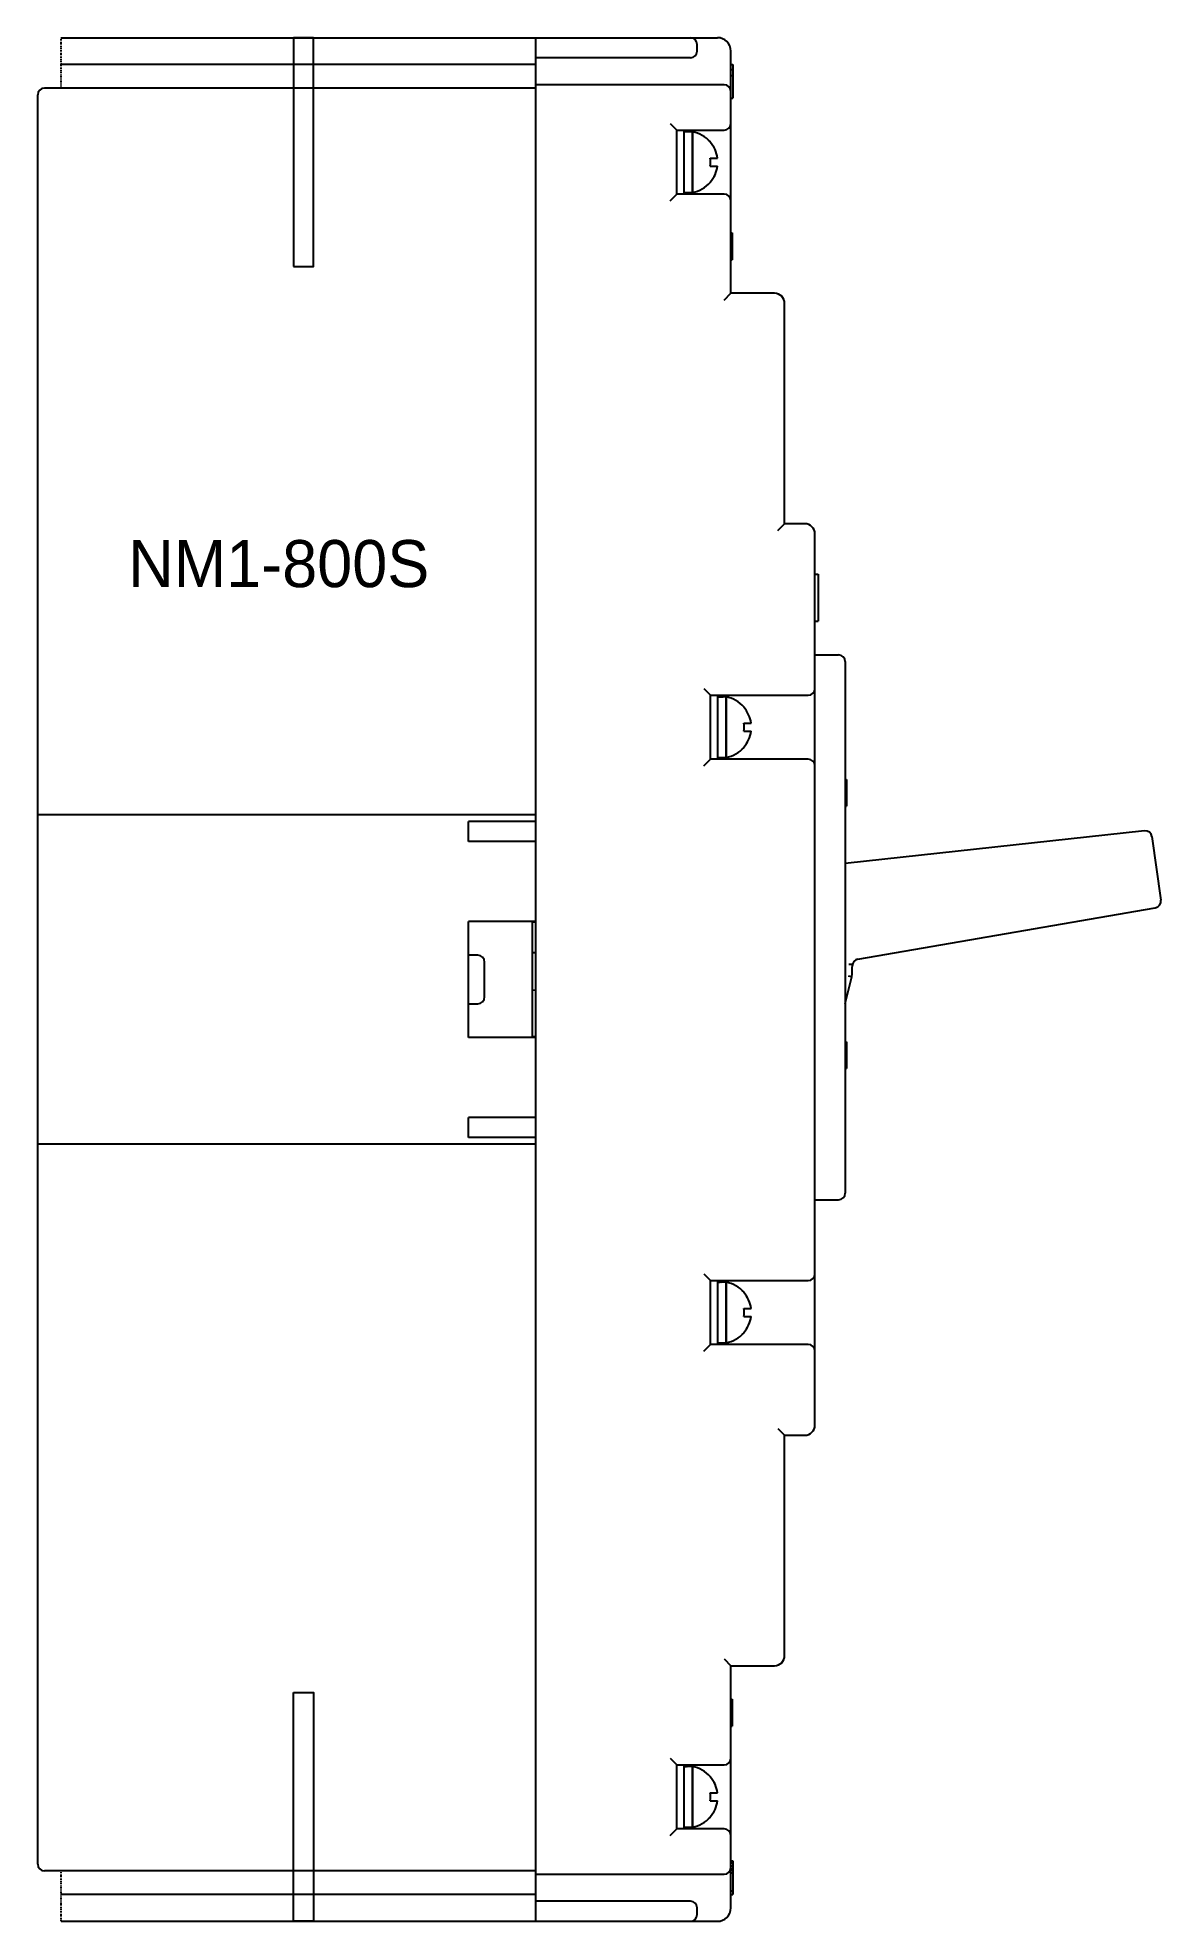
# Model space of a CAD drawing. Header units: inches. Extents: x 1494 to 1661, y 0 to 280.
import ezdxf

# ---------------------------------------------------------------- set-up
doc = ezdxf.new("R2010")
doc.units = ezdxf.units.IN
doc.linetypes.add('DIVIDE', pattern=[1.25, 0.5, -0.25, 0, -0.25, 0, -0.25])
doc.layers.add('TF', color=7, linetype='Continuous')

# ---------------------------------------------------------------- blocks, each defined once
blk = doc.blocks.new('NM1-800S-2')
at = {"color": 1}
for points in [[(29760.72, -131430.22), (29763.72, -131430.22), (29763.72, -131396.22), (29760.72, -131396.22)], [(29760.72, -131642.22), (29763.72, -131642.22), (29763.72, -131676.22), (29760.72, -131676.22)]]:
    blk.add_lwpolyline(points, close=True, dxfattribs=at)
at = {"layer": 'TF', "color": 7, "linetype": 'DIVIDE', "ltscale": 0.5}
for p, q in [((29726.22, -131403.72), (29726.22, -131396.22)), ((29726.22, -131676.22), (29726.22, -131668.72))]:
    blk.add_line(p, q, dxfattribs=at)
at = {"layer": 'TF', "color": 7}
for p, q in [((29726.22, -131396.22), (29823.72, -131396.22)), ((29796.72, -131676.22), (29796.72, -131396.22)), ((29820.72, -131398.22), (29820.72, -131397.22)), ((29825.72, -131434.22), (29825.72, -131398.22)), ((29796.72, -131400.22), (29726.22, -131400.22)), ((29819.72, -131399.22), (29796.72, -131399.22)), ((29825.72, -131400.22), (29826.02, -131400.22)), ((29825.72, -131400.97), (29826.02, -131400.97)), ((29826.02, -131400.22), (29826.02, -131405.22)), ((29796.72, -131403.72), (29723.72, -131403.72)), ((29824.72, -131403.22), (29796.72, -131403.22)), ((29825.72, -131401.82), (29826.02, -131401.82)), ((29722.72, -131667.72), (29722.72, -131404.72)), ((29825.72, -131405.22), (29826.02, -131405.22)), ((29816.72, -131408.97), (29817.72, -131409.97)), ((29817.72, -131419.47), (29817.72, -131409.97)), ((29817.72, -131409.97), (29824.72, -131409.97)), ((29818.72, -131409.97), (29818.72, -131419.47)), ((29820.02, -131410.22), (29819.58, -131410.23)), ((29820.02, -131410.22), (29820.02, -131419.22)), ((29820.02, -131419.22), (29820.02, -131410.22)), ((29822.69, -131411.72), (29822.66, -131411.75)), ((29822.66, -131414.12), (29823.74, -131414.12)), ((29822.66, -131415.32), (29823.74, -131415.32)), ((29822.66, -131417.7), (29822.69, -131417.72)), ((29816.72, -131420.47), (29817.72, -131419.47)), ((29824.72, -131419.47), (29817.72, -131419.47)), ((29818.72, -131419.22), (29820.02, -131419.22)), ((29825.72, -131425.22), (29825.92, -131425.22)), ((29825.92, -131425.22), (29825.92, -131429.22)), ((29825.72, -131429.22), (29825.92, -131429.22)), ((29824.72, -131435.22), (29825.72, -131434.22)), ((29832.22, -131434.22), (29825.72, -131434.22)), ((29833.72, -131468.47), (29833.72, -131435.72)), ((29832.72, -131469.47), (29833.72, -131468.47)), ((29836.72, -131468.47), (29833.72, -131468.47)), ((29838.22, -131602.47), (29838.22, -131469.97)), ((29838.22, -131475.97), (29838.72, -131475.97)), ((29838.72, -131475.97), (29838.72, -131482.97)), ((29838.22, -131482.97), (29838.72, -131482.97)), ((29838.22, -131487.97), (29841.72, -131487.97)), ((29842.72, -131488.97), (29842.72, -131567.97)), ((29821.72, -131492.97), (29822.72, -131493.97)), ((29822.72, -131503.47), (29822.72, -131493.97)), ((29822.72, -131493.97), (29837.22, -131493.97)), ((29823.72, -131493.97), (29823.72, -131503.47)), ((29825.02, -131494.22), (29824.58, -131494.23)), ((29825.02, -131494.22), (29825.02, -131503.22)), ((29825.02, -131503.22), (29825.02, -131494.22)), ((29827.69, -131495.72), (29827.66, -131495.75)), ((29827.66, -131498.12), (29828.74, -131498.12)), ((29827.66, -131499.32), (29828.74, -131499.32)), ((29827.66, -131501.7), (29827.69, -131501.72)), ((29821.72, -131504.47), (29822.72, -131503.47)), ((29837.22, -131503.47), (29822.72, -131503.47)), ((29823.72, -131503.22), (29825.02, -131503.22)), ((29842.72, -131506.47), (29842.92, -131506.47)), ((29842.92, -131506.47), (29842.92, -131510.47)), ((29796.72, -131511.72), (29722.72, -131511.72)), ((29786.72, -131515.72), (29786.72, -131512.72)), ((29796.72, -131512.72), (29786.72, -131512.72)), ((29842.72, -131510.47), (29842.92, -131510.47)), ((29796.72, -131515.72), (29786.72, -131515.72)), ((29887.19, -131514.13), (29842.72, -131518.96)), ((29888.29, -131514.98), (29889.62, -131524.43)), ((29844.61, -131533.19), (29888.8, -131525.56)), ((29786.72, -131544.85), (29786.72, -131527.6)), ((29796.72, -131527.6), (29786.72, -131527.6)), ((29796.22, -131527.6), (29796.22, -131544.85)), ((29796.72, -131527.72), (29796.22, -131527.72)), ((29788.12, -131532.62), (29786.72, -131532.62)), ((29796.22, -131532.22), (29796.72, -131532.22)), ((29789.12, -131538.82), (29789.12, -131533.62)), ((29843.77, -131533.97), (29843.28, -131533.97)), ((29796.22, -131537.74), (29796.72, -131537.8)), ((29842.72, -131539.79), (29843.72, -131535.81)), ((29843.72, -131535.81), (29843.23, -131535.74)), ((29786.72, -131539.82), (29788.12, -131539.82)), ((29796.72, -131544.85), (29786.72, -131544.85)), ((29796.72, -131544.72), (29796.22, -131544.72)), ((29842.72, -131545.47), (29842.92, -131545.47)), ((29842.72, -131545.56), (29842.92, -131545.56)), ((29842.72, -131545.73), (29842.92, -131545.73)), ((29842.72, -131546.07), (29842.92, -131546.07)), ((29842.72, -131546.41), (29842.92, -131546.41)), ((29842.92, -131545.47), (29842.92, -131549.47)), ((29842.72, -131546.83), (29842.92, -131546.83)), ((29842.72, -131548.11), (29842.92, -131548.11)), ((29842.72, -131548.54), (29842.92, -131548.54)), ((29842.72, -131548.88), (29842.92, -131548.88)), ((29842.72, -131549.22), (29842.92, -131549.22)), ((29842.72, -131549.39), (29842.92, -131549.39)), ((29842.72, -131549.47), (29842.92, -131549.47)), ((29786.72, -131559.72), (29786.72, -131556.72)), ((29796.72, -131556.72), (29786.72, -131556.72)), ((29796.72, -131560.72), (29722.72, -131560.72)), ((29796.72, -131559.72), (29786.72, -131559.72)), ((29838.22, -131568.97), (29841.72, -131568.97)), ((29821.72, -131579.97), (29822.72, -131580.97)), ((29822.72, -131580.97), (29837.22, -131580.97)), ((29822.72, -131590.47), (29822.72, -131580.97)), ((29823.72, -131580.97), (29823.72, -131590.47)), ((29825.02, -131581.22), (29824.58, -131581.23)), ((29825.02, -131581.22), (29825.02, -131590.22)), ((29825.02, -131590.22), (29825.02, -131581.22)), ((29827.69, -131582.72), (29827.66, -131582.75)), ((29827.66, -131585.12), (29828.74, -131585.12)), ((29827.66, -131586.32), (29828.74, -131586.32)), ((29827.66, -131588.7), (29827.69, -131588.72)), ((29821.72, -131591.47), (29822.72, -131590.47)), ((29837.22, -131590.47), (29822.72, -131590.47)), ((29823.72, -131590.22), (29825.02, -131590.22)), ((29832.72, -131602.97), (29833.72, -131603.97)), ((29833.72, -131603.97), (29836.72, -131603.97)), ((29833.72, -131636.72), (29833.72, -131603.97)), ((29824.72, -131637.22), (29825.72, -131638.22)), ((29825.72, -131638.22), (29832.22, -131638.22)), ((29825.72, -131674.22), (29825.72, -131638.22)), ((29825.72, -131643.22), (29825.92, -131643.22)), ((29825.92, -131643.22), (29825.92, -131647.22)), ((29825.72, -131647.22), (29825.92, -131647.22)), ((29816.72, -131651.97), (29817.72, -131652.97)), ((29817.72, -131652.97), (29824.72, -131652.97)), ((29817.72, -131662.47), (29817.72, -131652.97)), ((29818.72, -131652.97), (29818.72, -131662.47)), ((29820.02, -131653.22), (29819.58, -131653.23)), ((29820.02, -131653.22), (29820.02, -131662.22)), ((29820.02, -131662.22), (29820.02, -131653.22)), ((29822.69, -131654.72), (29822.66, -131654.75)), ((29822.66, -131657.12), (29823.74, -131657.12)), ((29822.66, -131658.32), (29823.74, -131658.32)), ((29822.66, -131660.7), (29822.69, -131660.72)), ((29816.72, -131663.47), (29817.72, -131662.47)), ((29824.72, -131662.47), (29817.72, -131662.47)), ((29818.72, -131662.22), (29820.02, -131662.22)), ((29796.72, -131668.72), (29723.72, -131668.72)), ((29796.72, -131669.22), (29824.72, -131669.22)), ((29825.72, -131667.22), (29826.02, -131667.22)), ((29825.72, -131667.33), (29826.02, -131667.33)), ((29825.72, -131667.54), (29826.02, -131667.54)), ((29825.72, -131667.97), (29826.02, -131667.97)), ((29825.72, -131668.39), (29826.02, -131668.39)), ((29825.72, -131668.61), (29826.02, -131668.61)), ((29825.72, -131669.03), (29826.02, -131669.03)), ((29826.02, -131667.22), (29826.02, -131672.22)), ((29796.72, -131672.22), (29726.22, -131672.22)), ((29825.72, -131671.69), (29826.02, -131671.69)), ((29825.72, -131672.22), (29826.02, -131672.22)), ((29819.72, -131673.22), (29796.72, -131673.22)), ((29820.72, -131675.22), (29820.72, -131674.22)), ((29726.22, -131676.22), (29823.72, -131676.22))]:
    blk.add_line(p, q, dxfattribs=at)
for points in [[(29819.37, -131410.24), (29819.15, -131410.23), (29818.72, -131410.22)], [(29819.58, -131410.23), (29819.15, -131410.24), (29818.72, -131410.27)], [(29822.69, -131414.72), (29822.69, -131414.42), (29822.66, -131414.12)], [(29822.66, -131415.32), (29822.69, -131415.02), (29822.69, -131414.72)], [(29824.37, -131494.24), (29824.15, -131494.23), (29823.72, -131494.22)], [(29824.58, -131494.23), (29824.15, -131494.24), (29823.72, -131494.27)], [(29827.69, -131498.72), (29827.69, -131498.42), (29827.66, -131498.12)], [(29827.66, -131499.32), (29827.69, -131499.02), (29827.69, -131498.72)], [(29824.37, -131581.24), (29824.15, -131581.23), (29823.72, -131581.22)], [(29824.58, -131581.23), (29824.15, -131581.24), (29823.72, -131581.27)], [(29827.69, -131585.72), (29827.69, -131585.42), (29827.66, -131585.12)], [(29827.66, -131586.32), (29827.69, -131586.02), (29827.69, -131585.72)], [(29819.37, -131653.24), (29819.15, -131653.23), (29818.72, -131653.22)], [(29819.58, -131653.23), (29819.15, -131653.24), (29818.72, -131653.27)], [(29822.69, -131657.72), (29822.69, -131657.42), (29822.66, -131657.12)], [(29822.66, -131658.32), (29822.69, -131658.02), (29822.69, -131657.72)]]:
    blk.add_lwpolyline(points, dxfattribs=at)
for centre, radius, start, end in [((29819.72, -131397.22), 1, 0, 90), ((29819.72, -131398.22), 1, 270, 0), ((29823.72, -131398.22), 2, 0, 90), ((29723.72, -131404.72), 1, 90, 180), ((29824.72, -131404.22), 1, 0, 90), ((29824.72, -131408.97), 1, 270, 0), ((29819.25, -131414.72), 4.56, 41.1538, 80.3585), ((29819.25, -131414.72), 4.52, 7.6199, 41.0905), ((29819.25, -131414.72), 4.56, 279.6415, 318.8462), ((29819.25, -131414.72), 4.52, 318.9095, 352.3801), ((29824.72, -131420.47), 1, 0, 90), ((29832.22, -131435.72), 1.5, 0, 90), ((29836.72, -131469.97), 1.5, 0, 90), ((29841.72, -131488.97), 1, 0, 90), ((29837.22, -131492.97), 1, 270, 0), ((29824.25, -131498.72), 4.56, 41.1538, 80.3585), ((29824.25, -131498.72), 4.52, 7.6199, 41.0905), ((29824.25, -131498.72), 4.56, 279.6415, 318.8462), ((29824.25, -131498.72), 4.52, 318.9095, 352.3801), ((29837.22, -131504.47), 1, 0, 90), ((29887.3, -131515.12), 1, 8, 96.2), ((29888.63, -131524.57), 1, 279.8, 8), ((29788.12, -131533.62), 1, 0, 90), ((29784.79, -131532.99), 59, 357.2549, 358.9269), ((29844.78, -131534.18), 1, 99.8, 178.8652), ((29788.12, -131538.82), 1, 270, 0), ((29841.72, -131567.97), 1, 270, 0), ((29837.22, -131579.97), 1, 270, 0), ((29824.25, -131585.72), 4.56, 41.1538, 80.3585), ((29824.25, -131585.72), 4.52, 7.6199, 41.0905), ((29824.25, -131585.72), 4.56, 279.6415, 318.8462), ((29824.25, -131585.72), 4.52, 318.9095, 352.3801), ((29837.22, -131591.47), 1, 0, 90), ((29836.72, -131602.47), 1.5, 270, 0), ((29832.22, -131636.72), 1.5, 270, 0), ((29824.72, -131651.97), 1, 270, 0), ((29819.25, -131657.72), 4.56, 41.1538, 80.3585), ((29819.25, -131657.72), 4.52, 7.6199, 41.0905), ((29819.25, -131657.72), 4.52, 318.9095, 352.3801), ((29819.25, -131657.72), 4.56, 279.6415, 318.8462), ((29824.72, -131663.47), 1, 0, 90), ((29723.72, -131667.72), 1, 180, 270), ((29824.72, -131668.22), 1, 270, 0), ((29819.72, -131674.22), 1, 0, 90), ((29819.72, -131675.22), 1, 270, 0), ((29823.72, -131674.22), 2, 270, 0)]:
    blk.add_arc(centre, radius, start, end, dxfattribs=at)
at = {"color": 7, "insert": (29758.54, -131470.9), "char_height": 7, "width": 3060.1435, "attachment_point": 2}
blk.add_mtext('NM1-800S', dxfattribs=at)

msp = doc.modelspace()

# ---------------------------------------------------------------- block references
msp.add_blockref('NM1-800S-2', (-28228.47, 131676.22))

doc.saveas('drawing.dxf')
